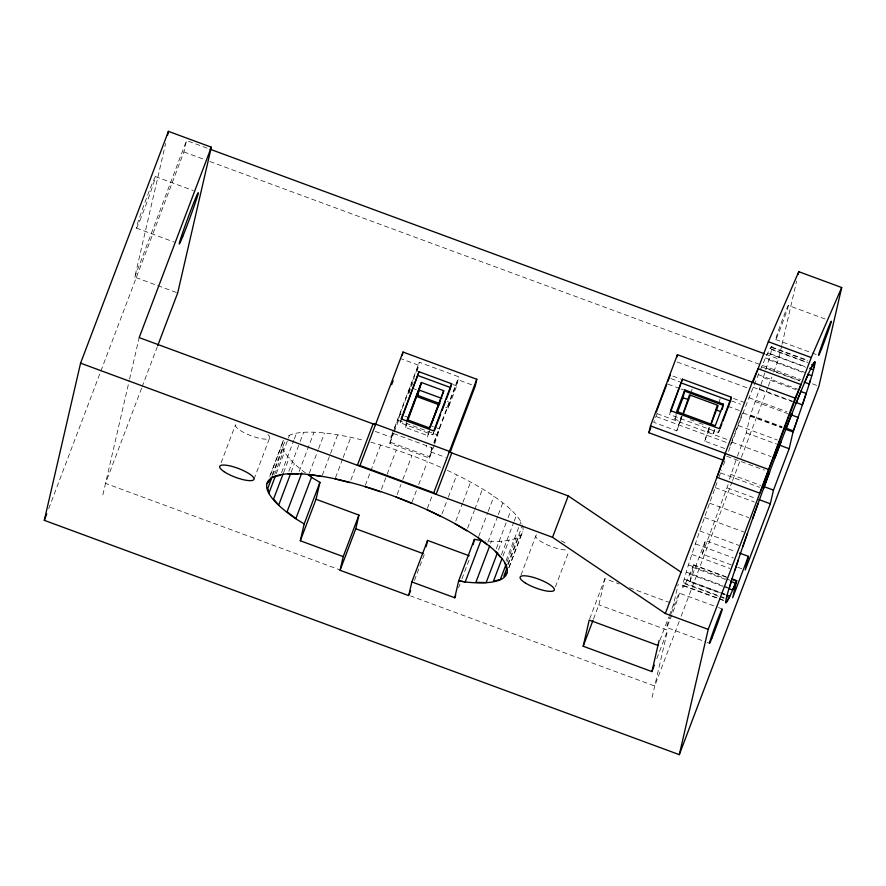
<?xml version="1.0" encoding="UTF-8"?>
<svg xmlns="http://www.w3.org/2000/svg" width="886" height="886" viewBox="0 0 886 886"><rect width="100%" height="100%" fill="white"/><g stroke="black" fill="none" stroke-linecap="round" stroke-linejoin="round"><path stroke-width="0.66" stroke-dasharray="4.43 3.32" d="M176.414 292.502L134.772 277.141L165.649 143.388M102.887 494.776L129.301 380.393M129.611 379.064L139.18 337.599M48.708 508.697L183.911 151.927L186.536 140.531L208.609 148.682M434.151 445.293L429.322 458.04L389.84 443.476L391.258 437.319L418.591 365.209L401.424 358.874M394.192 432.003L398.545 420.496L399.974 414.349L403.651 415.7M433.819 432.279L432.855 434.827L400.239 422.799L400.837 420.208M409.033 392.365L410.163 387.437M417.173 371.367L419.277 362.252L458.749 376.816L456.655 385.931L448.227 408.158L445.68 407.217M429.754 430.53L427.794 435.702L405.489 427.473L406.973 421.016M427.484 437.075L428.691 431.836M432.855 434.827L433.442 432.246M429.322 458.04L432.191 448.072M431.903 447.685L429.799 456.799L390.316 442.225L392.42 433.121L431.903 447.685L431.427 448.925M434.638 444.019L439.445 428.913L434.539 427.107M448.227 408.158L449.645 402.011L447.197 401.103M593.476 619.059L598.87 604.828L604.917 578.669L619.181 583.929M670.525 410.65L669.628 414.526L718.546 432.578L719.498 430.064M682.154 416.121L680.238 421.182L674.877 419.2L676.361 412.754M657.113 413.441L653.746 422.323L676.782 430.829L681.345 416.398L680.238 421.182M691.224 392.742L692.077 389.054M724.693 448.504L704.68 441.117L709.232 426.687L708.124 431.471L713.496 433.453L714.936 429.655M719.111 403.03L720.24 398.113M652.085 697.426L667.601 630.201L598.87 604.828M669.229 615.67L673.648 604.03L678.244 584.095M713.496 433.453L714.382 429.577M718.546 432.578L719.144 429.998M725.125 594.949L689.784 581.914L693.782 564.836L726.586 576.941M731.338 564.891L702.321 554.182L705.466 540.515L735.757 551.69M702.321 554.182L728.27 484.221M729.422 479.248L736.942 457.464M737.429 456.179L746.256 432.889L750.121 416.154L758.239 392.697A128.127 4.275 -69.7 0 0 760.155 387.016M773.733 371.943L778.639 359.018L781.74 345.584M782.05 344.244L796.625 281.106M134.772 277.141L186.536 140.531M141.605 388.179L105.523 483.379L339.216 569.62M142.092 386.883L157.199 347.002M221.101 462.736L235.399 425.014M253.994 479.182L269.721 437.684M269.721 476.391L282.59 442.424M270.551 474.741L282.944 442.036M272.113 475.151L284.982 441.184M272.777 475.206L283.564 446.754M274.693 474.298L287.928 439.378M288.415 438.083L289.401 435.491M276.321 473.611L284.65 451.627M281.571 472.67L293.82 440.331M294.318 439.046L296.278 433.863M283.586 472.648L289.312 457.553M288.869 471.252L299.656 442.801M300.144 441.505L303.577 432.446M291.073 472.415L294.407 463.611M299.158 471.474L313.865 432.667M309.314 473.202L318.14 449.922M318.628 448.626L324.509 433.099M322.305 475.261L337.511 435.159M335.517 477.665L342.672 458.793M343.148 457.541L350.778 437.418M350.812 480.146L355.585 467.575M365.331 485.34L380.581 445.093M391.944 434.361L393.882 429.256M394.37 427.96L419.277 362.252M389.84 443.476L393.705 433.276M408.745 393.594L414.36 378.776M400.239 422.799L401.203 420.241M381.434 489.26L386.684 475.428M387.16 474.165L396.219 450.276M405.489 427.473L407.449 422.301M397.116 494.598L400.937 484.531M402.842 479.503L411.89 455.603M426.266 447.02L426.742 445.78M433.852 442.535L458.749 376.816M434.14 442.911L458.073 379.784L475.228 386.108M412.023 502.118L416.797 489.537M418.701 484.509L427.285 461.872M427.384 508.342L432.29 495.407M414.426 580.507L424.438 554.093M441.959 513.969L447.851 498.441M448.338 497.157L456.678 475.162M455.781 521.134L462.459 503.525M462.935 502.262L470.555 482.139M467.609 528.233L474.287 510.624M474.763 509.372L482.394 489.249M458.583 587.706L460.011 583.929M461.916 578.901L470.012 557.515M478.661 536.606L487.71 512.706M488.197 511.443L493.912 496.348M487.898 542.154L497.91 515.741M498.386 514.478L502.683 503.159M490.645 543.362L491.597 540.848M496.348 548.722L506.15 522.851M508.11 517.668L511.045 509.915M498.552 549.874L501.886 541.069M501.432 554.758L513.692 522.408M514.179 521.123L516.139 515.94M502.993 555.998L509.184 539.652M506.105 560.705L520.802 521.898M507.002 561.923L516.062 538.024M507.678 564.282L521.898 526.76M508.243 564.603L519.517 534.856M508.785 567.704L522.507 531.489M509.04 567.561L522.862 531.091M521.001 575.036L535.709 536.229M555.389 586.909L569.111 550.693M589.711 618.76L604.917 578.669M674.877 419.2L676.317 415.401M676.782 430.829L682.076 416.863M708.124 431.471L710.051 426.41M704.68 441.117L709.963 427.152M729.931 446.101L731.371 442.291M731.858 441.018L734.738 433.398M735.225 432.135L742.446 413.086M659.915 640.246L668.742 616.966M656.814 658.652L667.601 630.201M689.784 581.914L705.466 540.515M679.208 621.407L654.71 686.03L410.628 595.968M681.168 616.235L732.102 481.807M732.589 480.511L740.917 458.538M741.405 457.254L767.863 387.448M768.35 386.163L771.784 377.115M693.782 564.836L688.411 577.207A128.127 4.275 -69.7 0 1 716.951 482.737M788.374 305.46A18.307 0.609 -69.7 0 1 778.716 332.859A18.307 0.609 -69.7 0 1 778.949 329.182A18.307 0.609 -69.7 0 1 788.374 305.46L824.977 318.96M775.66 339.537L818.564 355.375M771.817 347.157L807.345 360.17M771.119 347.257L807.722 360.757M770.133 348.53L807.988 362.507M771.485 349.494L806.814 362.529M770.51 353.846L804.577 366.416M767.763 353.215L805.618 367.192M765.648 354.223L778.639 359.018M765.548 357.911L804.676 372.341M768.793 359.827L802.871 372.408M183.911 151.927L204.688 159.591M209.882 161.507L800.734 379.529M812.418 383.837L817.612 385.753M766.29 368.122L800.368 380.692M761.661 366.904L799.515 380.869M758.372 374.689L797.489 389.131M763.234 377.602L796.038 389.707M759.468 388.998L792.272 401.103M753.255 387.304L792.372 401.735M677.159 362.009L748.039 388.168M155.404 176.602L193.27 190.568M749.069 397.77L786.923 411.735M755.171 401.568L787.975 413.684M672.862 376.074L680.592 378.931M733.431 398.423L743.742 402.233M670.89 378.566L679.905 381.888M731.459 400.915L740.474 404.237M668.177 384.236L679.706 388.489M680.98 388.965L683.538 389.906M727.871 406.264L740.386 410.882M750.497 415.08L782.039 426.72M743.132 412.976L782.249 427.417M750.121 416.154L781.673 427.794M738.271 425.568L777.387 440.01M746.256 432.889L776.546 444.063M690.382 419.731L694.059 421.094M698.965 422.899L703.872 424.715M657.135 413.696L729.3 440.32M731.991 442.18L771.108 456.611M656.46 416.653L727.328 442.812M136.411 228.123L174.265 242.088M726.719 456.212L764.585 470.189M730.573 474.287L760.852 485.462M720.573 472.925L759.69 487.355M452.835 384.524L456.655 385.931M727.417 487.953L755.182 498.198M715.223 487.588L754.34 502.019M412.621 388.345L416.298 389.707M709.631 503.193L748.748 517.623M704.558 517.502L743.675 531.943M404.869 416.154L408.546 417.516M430.862 425.745L433.32 426.653M699.885 530.98L739.002 545.422M398.545 420.496L438.027 435.07M695.477 543.893L733.331 557.87M375.332 431.438L391.258 437.319M430.74 451.893L445.448 457.32M737.65 567.217L743.963 569.554M691.977 554.481L729.831 568.458M693.649 565.168L727.727 577.738M688.599 564.936L725.202 578.436M726.465 578.901L730.252 580.308M692.686 567.361L725.49 579.466M686.428 572.135L723.031 585.635M724.294 586.1L728.07 587.496M689.74 574.139L722.555 586.255M723.818 586.72L727.605 588.116M684.424 579.167L724.803 594.074M686.827 580.341L719.642 592.446M720.905 592.911L725.944 594.772M683.615 582.744L718.956 595.78M720.218 596.245L724.006 597.64M685.022 583.907L724.139 598.338M683.748 585.557L717.815 598.128M719.078 598.593L724.128 600.453M682.962 585.668L724.848 600.996M671.123 613.533A18.307 0.609 -69.7 0 1 679.285 593.122L717.151 607.087M718.413 607.552L722.201 608.959M629.547 587.761L673.648 604.03M670.735 614.629A18.307 0.609 -69.7 0 0 666.626 627.465L705.743 641.907M707.006 642.372L709.531 643.302M522.463 525.298A128.127 32.45 20.8 0 1 485.55 540.925M305.615 473.035A128.127 32.45 20.8 0 1 283.476 440.176M288.592 435.69A128.127 32.45 20.8 0 1 364.212 440.497M370.791 442.225A128.127 32.45 20.8 0 1 440.94 467.431M447.33 470.344A128.127 32.45 20.8 0 1 521.987 524.003M565.312 549.951A18.307 4.64 20.8 0 1 542.719 542.575A18.307 4.64 20.8 0 1 537.835 534.502M561.181 540.759A18.307 4.64 20.8 0 1 567.605 544.779M267.949 434.55A18.307 4.64 20.8 0 1 251.513 435.901A18.307 4.64 20.8 0 1 238.223 423.586M679.285 593.122A18.307 0.609 -69.7 0 1 672.319 613.765M671.909 614.851A18.307 0.609 -69.7 0 1 666.626 627.465M760.299 369.971A128.127 4.275 -69.7 0 1 765.526 370.636M764.806 372.895A128.127 4.275 -69.7 0 1 760.62 385.643M718.767 477.764A128.127 4.275 -69.7 0 1 721.525 470.211M723.397 465.15A128.127 4.275 -69.7 0 1 725.734 458.837M728.513 451.351A128.127 4.275 -69.7 0 1 739.544 422.201M739.998 420.994A128.127 4.275 -69.7 0 1 759.701 371.422M139.833 220.692A27.455 0.919 -69.7 0 0 155.316 177.521A27.455 0.919 -69.7 0 0 142.568 208.863A27.455 0.919 -69.7 0 0 139.833 220.692"/><path stroke-width="1.33" d="M726.11 601.461L725.988 602.247L726.653 601.395M726.52 598.571L727.328 595.004M814.721 362.994L814.876 361.986L814.024 363.083M814.112 367.236L814.389 365.32L811.864 364.39M753.122 381.855L768.328 341.719L798.795 271.703L841.7 287.529L818.908 386.241L679.307 754.65L44.3 520.337L80.582 363.16L168.429 131.349L211.333 147.187L177.676 292.967L157.686 345.717M167.509 135.37L168.429 131.349M469.237 555.799L427.584 540.427L411.857 581.936L408.701 595.602L340.058 570.274L343.214 556.607L300.31 540.77L304.197 523.892L319.935 482.383L312.581 477.964A128.127 32.45 20.8 0 1 307.863 474.674M300.31 540.77L316.036 499.261L319.935 482.383M340.058 570.274L355.784 528.765L358.941 515.098L316.036 499.261M402.211 355.463L403.008 352.041L476.801 379.274L475.228 386.108L450.343 451.782M408.003 419.909L418.746 390.604L417.638 395.389L439.954 403.628M401.69 418.967L419.023 371.732L451.627 383.76L451.029 386.34M417.638 395.389L421.393 382.475L443.698 390.704L443.111 393.284M426.155 546.64L427.584 540.427M411.857 581.936L454.762 597.762L458.66 580.884L474.387 539.375L482.471 540.659M473.19 544.569L474.387 539.375M654.366 665.12L651.919 671.588L583.187 646.226L589.223 620.056L657.955 645.418M723.629 460.31L648.895 432.733L650.468 425.9L677.447 354.699L795.096 398.113L800.999 384.546L758.095 368.72L752.192 382.287L725.213 453.477L716.929 477.344L759.834 493.181L795.096 398.113M676.926 356.98L677.447 354.699M670.591 412.012L682.453 379.197L731.36 397.249L730.762 399.83M682.718 399.043L684.823 389.94L723.441 404.182L722.245 409.343M683.117 413.585L689.496 394.879L717.394 405.168L710.528 425.147M651.919 671.588L659.106 640.467M723.895 459.181L725.213 453.477M679.307 754.65L708.224 629.37L811.233 357.556L841.7 287.529M798.175 274.383L798.795 271.703M731.637 578.802L736.687 580.662L732.689 597.74L748.382 556.342L739.544 553.085M748.382 556.342L745.226 570.019L770.322 503.78L773.478 490.113L789.16 448.726L793.025 431.98L801.154 408.535A128.127 4.275 -69.7 0 0 805.164 381.201A128.127 4.275 -69.7 0 0 745.691 538.311A128.127 4.275 -69.7 0 0 731.315 593.044L736.687 580.662M729.333 587.961L731.515 580.773M734.882 570.318L738.381 559.73M810.369 380.304L809.195 383.948L804.145 382.087M742.789 546.817L747.463 533.339M752.535 519.019L758.128 503.414M763.477 488.762L769.624 472.05M774.896 458.007L781.175 441.405M44.3 520.337L46.748 513.869M211.333 147.187L139.18 337.599L375.631 424.848M271.16 477.665L270.208 480.179L267.218 483.546M272.29 476.502L267.871 488.142L268.967 493.015L275.336 476.203M283.11 473.91L273.575 499.062L278.68 505.109L290.597 473.667M301.805 472.936L287.086 511.743L295.869 518.565L311.551 477.166M359.993 465.549L433.786 492.782L436.111 494.344L451.794 452.956L449.479 451.384L375.675 424.15L373.05 423.896L357.368 465.294L359.993 465.549L403.008 352.041M391.667 384.635L393.129 380.77M343.214 556.607L358.941 515.098M419.023 371.732L401.136 418.923L433.741 430.95L451.627 383.76M421.393 382.475L407.272 419.731L429.588 427.96L443.698 390.704M407.006 420.861L421.127 383.616M429.81 427.816L443.443 391.845M431.349 424.46L440.575 400.118M434.295 430.995L440.586 414.415M442.036 410.595L445.414 401.668M446.378 399.11L450.73 387.636L418.126 375.609M433.786 492.782L476.801 379.274M409.177 594.34L410.606 590.574M454.762 597.762L455.714 595.248M480.954 540.416L465.228 581.925L458.682 580.851L466.745 582.157A128.127 32.45 20.8 0 0 477.155 537.06A128.127 32.45 20.8 0 0 307.254 474.364A128.127 32.45 20.8 0 0 296.843 519.473L304.197 523.892M489.692 545.876L475.86 582.357L486.159 582.578L497.6 552.388M502.041 558.523L493.458 581.161L500.335 579.533L506.05 564.437M506.77 568.48L503.835 576.243L506.825 572.877M708.224 629.37L665.32 613.533L552.543 537.315L568.236 495.916L448.98 451.915M656.327 411.946L666.914 384.015M667.878 381.478L670.281 375.121M648.895 432.733L650.822 427.639M682.453 379.197L670.525 410.65L719.443 428.702L731.36 397.249M583.187 646.226L592.989 620.355M684.823 389.94L676.66 411.458L715.279 425.712L723.441 404.182M677.269 412.876L683.028 397.681L688.4 399.664M683.04 414.327L690.26 395.278M711.414 423.342L718.147 405.566M719.975 428.802L721.88 423.763M722.832 421.249L730.463 401.114L681.555 383.073M665.32 613.533L724.283 457.951M786.037 428.813L791.973 413.596M796.16 403.13L801.276 390.527M804.566 382.73L808.453 373.748M810.668 369.052L813.038 364.367M727.927 599.733L729.732 596.167L727.207 595.237M273.708 476.889L280.585 475.261M287.884 473.844L298.172 474.065M308.826 474.497L321.817 476.546M335.041 478.916L349.859 482.66M364.855 486.591L380.482 491.774M396.164 497.112L411.547 503.37M768.328 341.719L811.233 357.556M809.627 368.277L813.414 369.683M209.916 149.158L764.352 353.747M807.91 374.269L811.698 375.664M801.088 391.568L806.138 393.428L802.373 404.824L796.06 402.499M790.5 414.615L798.076 417.406L795.174 425.9L793.402 430.906L785.827 428.115M684.557 391.069L723.175 405.323M785.45 429.189L793.025 431.98M716.287 409.952L720.573 411.536M779.071 444.993L789.16 448.726M650.468 425.9L768.118 469.314M763.378 486.392L773.478 490.113M758.959 499.593L770.322 503.78M419.599 390.217L441.915 398.445M416.387 396.407L439.312 404.869M731.504 579.134L736.554 581.006M730.54 581.327L735.59 583.187L732.644 589.976L728.868 588.581M80.582 363.16L552.543 537.315M355.784 528.765L423.143 553.617M426.897 509.638L440.984 516.549M454.828 523.648L466.656 530.747M478.185 537.857L486.946 544.668M568.236 495.916L681.013 572.135M495.363 551.302L500.457 557.338M505.12 563.297L506.216 568.159M821.621 348.685A18.307 0.609 -69.7 0 0 831.278 321.286A18.307 0.609 -69.7 0 0 821.865 345.019A18.307 0.609 -69.7 0 0 821.621 348.685M525.32 582.944A18.307 4.64 20.8 0 0 553.916 590.608A18.307 4.64 20.8 0 0 532.408 577.14A18.307 4.64 20.8 0 0 525.32 582.944M711.812 638.352A18.307 0.609 -69.7 0 0 722.134 609.568A18.307 0.609 -69.7 0 0 713.64 630.455A18.307 0.609 -69.7 0 0 711.812 638.352M223.959 471.585A18.307 4.64 20.8 0 0 253.141 480.146A18.307 4.64 20.8 0 0 233.406 466.8A18.307 4.64 20.8 0 0 223.959 471.585M182.737 236.529A27.455 0.919 -69.7 0 0 198.22 193.358A27.455 0.919 -69.7 0 0 185.473 224.69A27.455 0.919 -69.7 0 0 182.737 236.529"/></g></svg>
